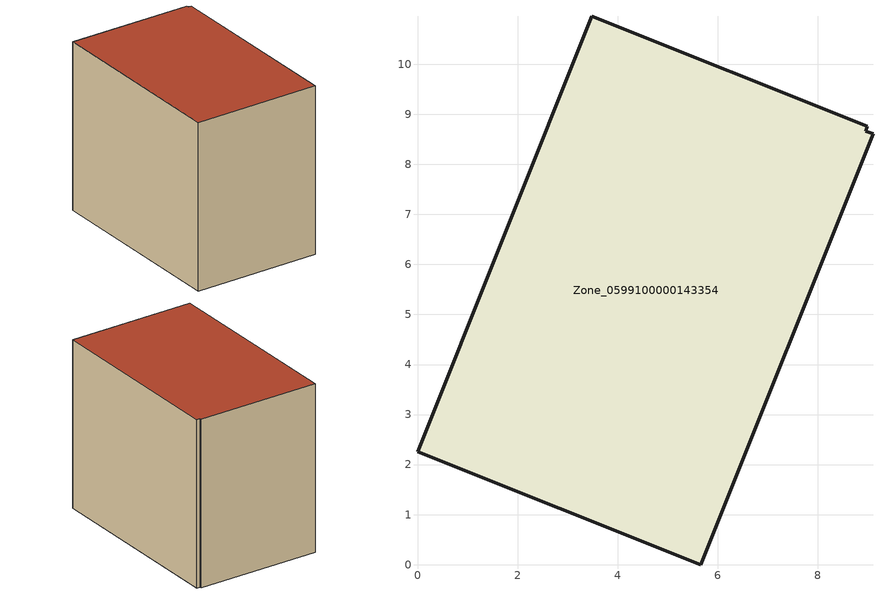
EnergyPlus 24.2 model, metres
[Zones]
Zone_0599100000143354
 floor ground (C_G): 0,2.26 3.48,10.96 8.99,8.76 8.96,8.67 9.1,8.61 5.66,0 z0.44
 wall outside (C_F): 3.48,10.96 0,2.26 5.66,0 9.1,8.61 8.96,8.67 8.99,8.76 3.48,10.96 z0.44:8.51
 roof outside (C_R): 0,2.26 5.66,0 9.1,8.61 8.96,8.67 8.99,8.76 3.48,10.96 z8.51
[BUILDING]
Pand.0599100000143354: North Axis=0; Terrain=City; Loads Convergence Tolerance Value=0.04; Temperature Convergence Tolerance Value=0.4; Solar Distribution=FullExterior; Maximum Number of Warmup Days=25; Minimum Number of Warmup Days=1
[Site:Location]
Rotterdam.The.Hague.AP_ZH_NLD Design_Conditions: Latitude=51.96; Longitude=4.45; Time Zone=1; Elevation=-4.5
[SITE:GROUNDTEMPERATURE:BUILDINGSURFACE]
18, 18, 18, 18, 18, 18, 18, 18, 18, 18, 18, 18
[MATERIAL] Thermal Absorptance=0.9; Solar Absorptance=0.7; Visible Absorptance=0.7
Name | Roughness | Thickness | Conductivity | Density | Specific Heat
G.TI.1965-1974 | MediumSmooth | 0.15 | 0.882353 | 540 | 1210
F.TI.1965-1974 | Rough | 0.3 | 0.697674 | 1920 | 840
R.TI.1965-1974 | MediumRough | 0.2 | 0.232558 | 1500 | 1000
[CONSTRUCTION]
C_G: G.TI.1965-1974
C_F: F.TI.1965-1974
C_R: R.TI.1965-1974
[ZONE]
Zone_0599100000143354: Type=1; Multiplier=1; Ceiling Height=Autocalculate; Volume=Autocalculate; Floor Area=autocalculate; Part of Total Floor Area=Yes
[ZONEINFILTRATION:DESIGNFLOWRATE]
Infil_Zone_0599100000143354: Zone or ZoneList or Space or SpaceList=Zone_0599100000143354; Schedule=AlwaysOn; Design Flow Rate Calculation Method=Flow/Area; Flow Rate per Floor Area=0.003; Constant Term Coefficient=1; Temperature Term Coefficient=0; Velocity Term Coefficient=0; Velocity Squared Term Coefficient=0
[HVACTEMPLATE:ZONE:IDEALLOADSAIRSYSTEM]
Zone_0599100000143354: Maximum Heating Supply Air Temperature=50; Minimum Cooling Supply Air Temperature=13; Maximum Heating Supply Air Humidity Ratio=0.0156; Minimum Cooling Supply Air Humidity Ratio=0.0077; Heating Limit=NoLimit; Cooling Limit=NoLimit; Dehumidification Control Type=ConstantSensibleHeatRatio; Cooling Sensible Heat Ratio=0.7; Dehumidification Setpoint=60; Humidification Control Type=None; Humidification Setpoint=30; Outdoor Air Method=None; Outdoor Air Flow Rate per Person=0.00944; Outdoor Air Flow Rate per Zone Floor Area=0; Outdoor Air Flow Rate per Zone=0; Demand Controlled Ventilation Type=None; Outdoor Air Economizer Type=NoEconomizer; Heat Recovery Type=None; Sensible Heat Recovery Effectiveness=0.7; Latent Heat Recovery Effectiveness=0.65
[ZONECONTROL:THERMOSTAT]
ThermostatControl_Zone_0599100000143354: Zone or ZoneList=Zone_0599100000143354; Control Type Schedule=DualSetpointControlType; Control 1=Thermostat_Zone_0599100000143354; Temperature Difference Between Cutout And Setpoint=0
[THERMOSTATSETPOINT:DUALSETPOINT]
Thermostat_Zone_0599100000143354: Heating Setpoint Temperature Schedule=HeatingSetpoint_Zone_0599100000143354; Cooling Setpoint Temperature Schedule=CoolingSetpoint_Zone_0599100000143354
[SCHEDULE:COMPACT]
HeatingSetpoint_Zone_0599100000143354: Through: 12/31, For: AllDays, Until: 24:00, 21
CoolingSetpoint_Zone_0599100000143354: Through: 12/31, For: AllDays, Until: 24:00, 24
DualSetpointControlType: Through: 12/31, For: AllDays, Until: 24:00, 4
AlwaysOn: Through: 12/31, For: AllDays, Until: 24:00, 1
